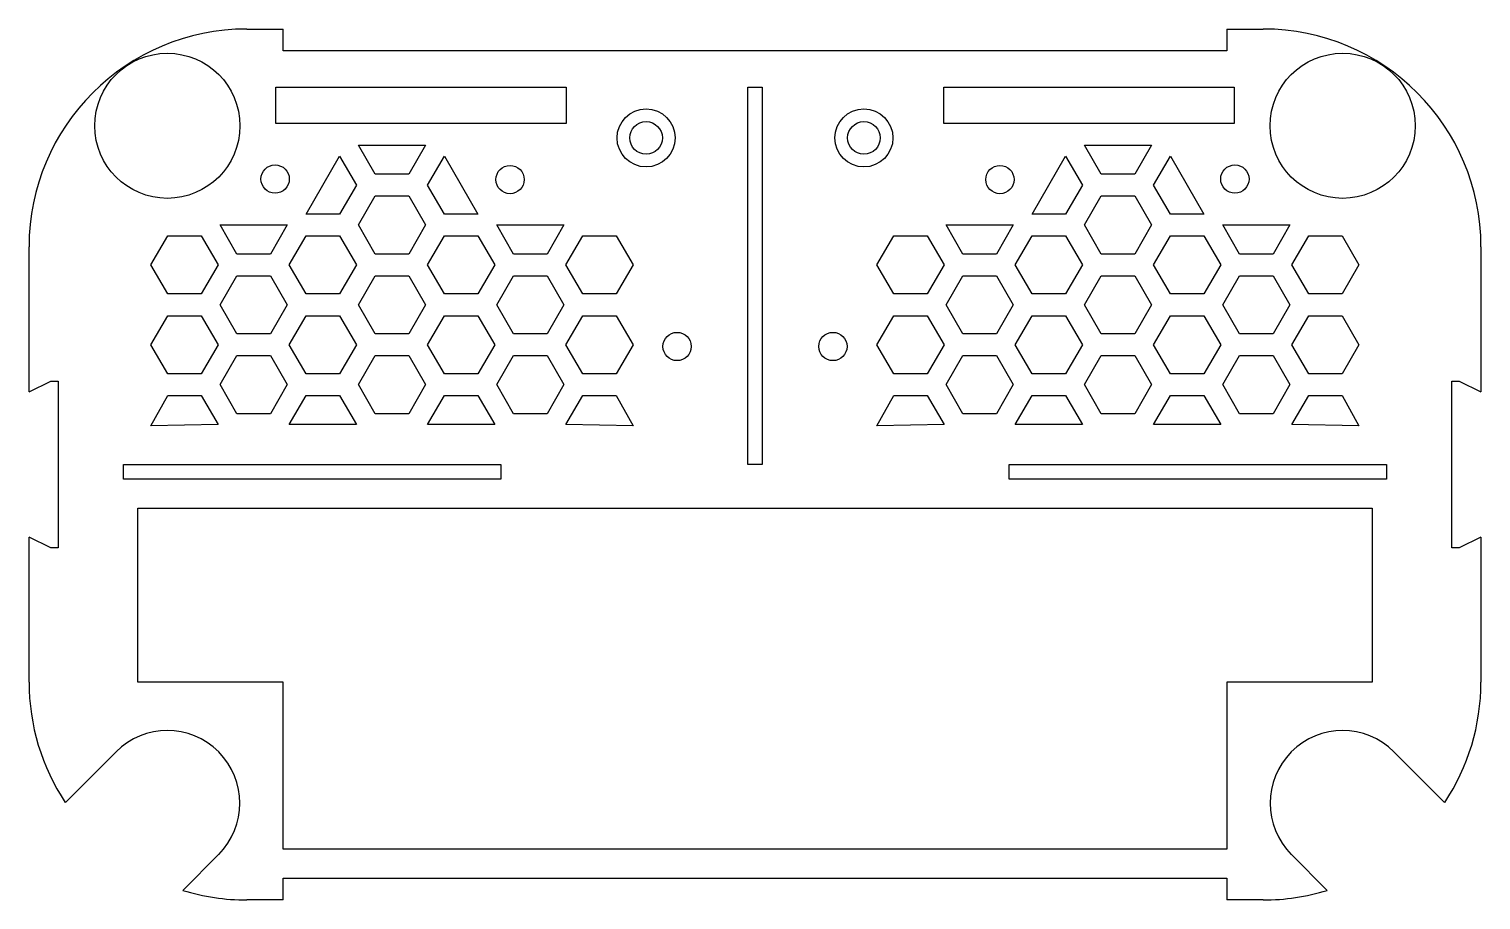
# Model space of a CAD drawing. Header units: millimetres. Extents: x -100 to 100, y -60 to 60.
import ezdxf

# ---------------------------------------------------------------- set-up
doc = ezdxf.new("R2010")
doc.units = ezdxf.units.MM

msp = doc.modelspace()

# ---------------------------------------------------------------- linework, layer by layer
at = {"color": 7, "linetype": 'Continuous', "lineweight": 25}
for p, q in [((-70, 60), (-65, 60)), ((-65, 57), (-65, 60)), ((65, 60), (65, 57)), ((65, 60), (70, 60)), ((65, 57), (-65, 57)), ((-66, 52), (-26, 52)), ((-66, 47), (-66, 52)), ((-26, 52), (-26, 47)), ((-1, 52), (1, 52)), ((-1, 0), (-1, 52)), ((1, 52), (1, 0)), ((26, 47), (26, 52)), ((26, 52), (66, 52)), ((66, 52), (66, 47)), ((-26, 47), (-66, 47)), ((66, 47), (26, 47)), ((-54.62, 44), (-45.38, 44)), ((-52.31, 40), (-54.62, 44)), ((-45.38, 44), (-47.69, 40)), ((47.69, 40), (45.38, 44)), ((45.38, 44), (54.62, 44)), ((54.62, 44), (52.31, 40)), ((-61.84, 34.5), (-57.22, 42.5)), ((-57.22, 42.5), (-54.91, 38.5)), ((-45.09, 38.5), (-42.78, 42.5)), ((-42.78, 42.5), (-38.16, 34.5)), ((38.16, 34.5), (42.78, 42.5)), ((42.78, 42.5), (45.09, 38.5)), ((54.91, 38.5), (57.22, 42.5)), ((57.22, 42.5), (61.84, 34.5)), ((-47.69, 40), (-52.31, 40)), ((52.31, 40), (47.69, 40)), ((-54.91, 38.5), (-57.22, 34.5)), ((-42.78, 34.5), (-45.09, 38.5)), ((45.09, 38.5), (42.78, 34.5)), ((57.22, 34.5), (54.91, 38.5)), ((-54.62, 33), (-52.31, 37)), ((-52.31, 37), (-47.69, 37)), ((-47.69, 37), (-45.38, 33)), ((45.38, 33), (47.69, 37)), ((47.69, 37), (52.31, 37)), ((52.31, 37), (54.62, 33)), ((-57.22, 34.5), (-61.84, 34.5)), ((-38.16, 34.5), (-42.78, 34.5)), ((42.78, 34.5), (38.16, 34.5)), ((61.84, 34.5), (57.22, 34.5)), ((-73.67, 33), (-64.43, 33)), ((-71.36, 29), (-73.67, 33)), ((-64.43, 33), (-66.74, 29)), ((-52.31, 29), (-54.62, 33)), ((-45.38, 33), (-47.69, 29)), ((-35.57, 33), (-26.33, 33)), ((-33.26, 29), (-35.57, 33)), ((-26.33, 33), (-28.64, 29)), ((26.33, 33), (35.57, 33)), ((28.64, 29), (26.33, 33)), ((35.57, 33), (33.26, 29)), ((47.69, 29), (45.38, 33)), ((54.62, 33), (52.31, 29)), ((64.43, 33), (73.67, 33)), ((66.74, 29), (64.43, 33)), ((73.67, 33), (71.36, 29)), ((-100, 10), (-100, 30)), ((-83.2, 27.5), (-80.89, 31.5)), ((-80.89, 31.5), (-76.27, 31.5)), ((-76.27, 31.5), (-73.96, 27.5)), ((-64.15, 27.5), (-61.84, 31.5)), ((-61.84, 31.5), (-57.22, 31.5)), ((-57.22, 31.5), (-54.91, 27.5)), ((-45.09, 27.5), (-42.78, 31.5)), ((-42.78, 31.5), (-38.16, 31.5)), ((-38.16, 31.5), (-35.85, 27.5)), ((-26.04, 27.5), (-23.73, 31.5)), ((-23.73, 31.5), (-19.11, 31.5)), ((-19.11, 31.5), (-16.8, 27.5)), ((16.8, 27.5), (19.11, 31.5)), ((19.11, 31.5), (23.73, 31.5)), ((23.73, 31.5), (26.04, 27.5)), ((35.85, 27.5), (38.16, 31.5)), ((38.16, 31.5), (42.78, 31.5)), ((42.78, 31.5), (45.09, 27.5)), ((54.91, 27.5), (57.22, 31.5)), ((57.22, 31.5), (61.84, 31.5)), ((61.84, 31.5), (64.15, 27.5)), ((73.96, 27.5), (76.27, 31.5)), ((76.27, 31.5), (80.89, 31.5)), ((80.89, 31.5), (83.2, 27.5)), ((100, 30), (100, 10)), ((-66.74, 29), (-71.36, 29)), ((-47.69, 29), (-52.31, 29)), ((-28.64, 29), (-33.26, 29)), ((33.26, 29), (28.64, 29)), ((52.31, 29), (47.69, 29)), ((71.36, 29), (66.74, 29)), ((-80.89, 23.5), (-83.2, 27.5)), ((-73.96, 27.5), (-76.27, 23.5)), ((-73.67, 22), (-71.36, 26)), ((-71.36, 26), (-66.74, 26)), ((-66.74, 26), (-64.43, 22)), ((-61.84, 23.5), (-64.15, 27.5)), ((-54.91, 27.5), (-57.22, 23.5)), ((-54.62, 22), (-52.31, 26)), ((-52.31, 26), (-47.69, 26)), ((-47.69, 26), (-45.38, 22)), ((-42.78, 23.5), (-45.09, 27.5)), ((-35.85, 27.5), (-38.16, 23.5)), ((-35.57, 22), (-33.26, 26)), ((-33.26, 26), (-28.64, 26)), ((-28.64, 26), (-26.33, 22)), ((-23.73, 23.5), (-26.04, 27.5)), ((-16.8, 27.5), (-19.11, 23.5)), ((19.11, 23.5), (16.8, 27.5)), ((26.04, 27.5), (23.73, 23.5)), ((26.33, 22), (28.64, 26)), ((28.64, 26), (33.26, 26)), ((33.26, 26), (35.57, 22)), ((38.16, 23.5), (35.85, 27.5)), ((45.09, 27.5), (42.78, 23.5)), ((45.38, 22), (47.69, 26)), ((47.69, 26), (52.31, 26)), ((52.31, 26), (54.62, 22)), ((57.22, 23.5), (54.91, 27.5)), ((64.15, 27.5), (61.84, 23.5)), ((64.43, 22), (66.74, 26)), ((66.74, 26), (71.36, 26)), ((71.36, 26), (73.67, 22)), ((76.27, 23.5), (73.96, 27.5)), ((83.2, 27.5), (80.89, 23.5)), ((-76.27, 23.5), (-80.89, 23.5)), ((-71.36, 18), (-73.67, 22)), ((-64.43, 22), (-66.74, 18)), ((-57.22, 23.5), (-61.84, 23.5)), ((-52.31, 18), (-54.62, 22)), ((-45.38, 22), (-47.69, 18)), ((-38.16, 23.5), (-42.78, 23.5)), ((-33.26, 18), (-35.57, 22)), ((-26.33, 22), (-28.64, 18)), ((-19.11, 23.5), (-23.73, 23.5)), ((23.73, 23.5), (19.11, 23.5)), ((28.64, 18), (26.33, 22)), ((35.57, 22), (33.26, 18)), ((42.78, 23.5), (38.16, 23.5)), ((47.69, 18), (45.38, 22)), ((54.62, 22), (52.31, 18)), ((61.84, 23.5), (57.22, 23.5)), ((66.74, 18), (64.43, 22)), ((73.67, 22), (71.36, 18)), ((80.89, 23.5), (76.27, 23.5)), ((-83.2, 16.5), (-80.89, 20.5)), ((-80.89, 20.5), (-76.27, 20.5)), ((-76.27, 20.5), (-73.96, 16.5)), ((-64.15, 16.5), (-61.84, 20.5)), ((-61.84, 20.5), (-57.22, 20.5)), ((-57.22, 20.5), (-54.91, 16.5)), ((-45.09, 16.5), (-42.78, 20.5)), ((-42.78, 20.5), (-38.16, 20.5)), ((-38.16, 20.5), (-35.85, 16.5)), ((-26.04, 16.5), (-23.73, 20.5)), ((-23.73, 20.5), (-19.11, 20.5)), ((-19.11, 20.5), (-16.8, 16.5)), ((16.8, 16.5), (19.11, 20.5)), ((19.11, 20.5), (23.73, 20.5)), ((23.73, 20.5), (26.04, 16.5)), ((35.85, 16.5), (38.16, 20.5)), ((38.16, 20.5), (42.78, 20.5)), ((42.78, 20.5), (45.09, 16.5)), ((54.91, 16.5), (57.22, 20.5)), ((57.22, 20.5), (61.84, 20.5)), ((61.84, 20.5), (64.15, 16.5)), ((73.96, 16.5), (76.27, 20.5)), ((76.27, 20.5), (80.89, 20.5)), ((80.89, 20.5), (83.2, 16.5)), ((-66.74, 18), (-71.36, 18)), ((-47.69, 18), (-52.31, 18)), ((-28.64, 18), (-33.26, 18)), ((33.26, 18), (28.64, 18)), ((52.31, 18), (47.69, 18)), ((71.36, 18), (66.74, 18)), ((-80.89, 12.5), (-83.2, 16.5)), ((-73.96, 16.5), (-76.27, 12.5)), ((-61.84, 12.5), (-64.15, 16.5)), ((-54.91, 16.5), (-57.22, 12.5)), ((-42.78, 12.5), (-45.09, 16.5)), ((-35.85, 16.5), (-38.16, 12.5)), ((-23.73, 12.5), (-26.04, 16.5)), ((-16.8, 16.5), (-19.11, 12.5)), ((19.11, 12.5), (16.8, 16.5)), ((26.04, 16.5), (23.73, 12.5)), ((38.16, 12.5), (35.85, 16.5)), ((45.09, 16.5), (42.78, 12.5)), ((57.22, 12.5), (54.91, 16.5)), ((64.15, 16.5), (61.84, 12.5)), ((76.27, 12.5), (73.96, 16.5)), ((83.2, 16.5), (80.89, 12.5)), ((-73.67, 11), (-71.36, 15)), ((-71.36, 15), (-66.74, 15)), ((-66.74, 15), (-64.43, 11)), ((-54.62, 11), (-52.31, 15)), ((-52.31, 15), (-47.69, 15)), ((-47.69, 15), (-45.38, 11)), ((-35.57, 11), (-33.26, 15)), ((-33.26, 15), (-28.64, 15)), ((-28.64, 15), (-26.33, 11)), ((26.33, 11), (28.64, 15)), ((28.64, 15), (33.26, 15)), ((33.26, 15), (35.57, 11)), ((45.38, 11), (47.69, 15)), ((47.69, 15), (52.31, 15)), ((52.31, 15), (54.62, 11)), ((64.43, 11), (66.74, 15)), ((66.74, 15), (71.36, 15)), ((71.36, 15), (73.67, 11)), ((-76.27, 12.5), (-80.89, 12.5)), ((-57.22, 12.5), (-61.84, 12.5)), ((-38.16, 12.5), (-42.78, 12.5)), ((-19.11, 12.5), (-23.73, 12.5)), ((23.73, 12.5), (19.11, 12.5)), ((42.78, 12.5), (38.16, 12.5)), ((61.84, 12.5), (57.22, 12.5)), ((80.89, 12.5), (76.27, 12.5)), ((-100, 10), (-97, 11.5)), ((-97, 11.5), (-96, 11.5)), ((-96, 11.5), (-96, -11.5)), ((-71.36, 7), (-73.67, 11)), ((-64.43, 11), (-66.74, 7)), ((-52.31, 7), (-54.62, 11)), ((-45.38, 11), (-47.69, 7)), ((-33.26, 7), (-35.57, 11)), ((-26.33, 11), (-28.64, 7)), ((28.64, 7), (26.33, 11)), ((35.57, 11), (33.26, 7)), ((47.69, 7), (45.38, 11)), ((54.62, 11), (52.31, 7)), ((66.74, 7), (64.43, 11)), ((73.67, 11), (71.36, 7)), ((96, 11.5), (97, 11.5)), ((96, -11.5), (96, 11.5)), ((97, 11.5), (100, 10)), ((-83.2, 5.34), (-80.89, 9.5)), ((-80.89, 9.5), (-76.27, 9.5)), ((-76.27, 9.5), (-73.96, 5.5)), ((-64.15, 5.5), (-61.84, 9.5)), ((-61.84, 9.5), (-57.22, 9.5)), ((-57.22, 9.5), (-54.91, 5.5)), ((-45.09, 5.5), (-42.78, 9.5)), ((-42.78, 9.5), (-38.16, 9.5)), ((-38.16, 9.5), (-35.85, 5.5)), ((-26.04, 5.5), (-23.73, 9.5)), ((-23.73, 9.5), (-19.11, 9.5)), ((-19.11, 9.5), (-16.8, 5.34)), ((16.8, 5.34), (19.11, 9.5)), ((19.11, 9.5), (23.73, 9.5)), ((23.73, 9.5), (26.04, 5.5)), ((35.85, 5.5), (38.16, 9.5)), ((38.16, 9.5), (42.78, 9.5)), ((42.78, 9.5), (45.09, 5.5)), ((54.91, 5.5), (57.22, 9.5)), ((57.22, 9.5), (61.84, 9.5)), ((61.84, 9.5), (64.15, 5.5)), ((73.96, 5.5), (76.27, 9.5)), ((76.27, 9.5), (80.89, 9.5)), ((80.89, 9.5), (83.2, 5.34)), ((-66.74, 7), (-71.36, 7)), ((-47.69, 7), (-52.31, 7)), ((-28.64, 7), (-33.26, 7)), ((33.26, 7), (28.64, 7)), ((52.31, 7), (47.69, 7)), ((71.36, 7), (66.74, 7)), ((-73.96, 5.5), (-83.2, 5.34)), ((-54.91, 5.5), (-64.15, 5.5)), ((-35.85, 5.5), (-45.09, 5.5)), ((-16.8, 5.34), (-26.04, 5.5)), ((26.04, 5.5), (16.8, 5.34)), ((45.09, 5.5), (35.85, 5.5)), ((64.15, 5.5), (54.91, 5.5)), ((83.2, 5.34), (73.96, 5.5)), ((-87, 0), (-35, 0)), ((-87, -2), (-87, 0)), ((-35, 0), (-35, -2)), ((1, 0), (-1, 0)), ((35, -2), (35, 0)), ((35, 0), (87, 0)), ((87, 0), (87, -2)), ((-35, -2), (-87, -2)), ((87, -2), (35, -2)), ((-85, -6), (85, -6)), ((-85, -30), (-85, -6)), ((85, -6), (85, -30)), ((-100, -30), (-100, -10)), ((-97, -11.5), (-100, -10)), ((100, -10), (97, -11.5)), ((100, -10), (100, -30)), ((-96, -11.5), (-97, -11.5)), ((97, -11.5), (96, -11.5)), ((-65, -30), (-85, -30)), ((-65, -53), (-65, -30)), ((65, -30), (65, -53)), ((85, -30), (65, -30)), ((-88.02, -39.6), (-95, -46.58)), ((88.02, -39.6), (95, -46.58)), ((-73.88, -53.74), (-78.81, -58.68)), ((65, -53), (-65, -53)), ((73.88, -53.74), (78.81, -58.68)), ((-65, -57), (65, -57)), ((-65, -60), (-65, -57)), ((65, -57), (65, -60)), ((-65, -60), (-70, -60)), ((70, -60), (65, -60))]:
    msp.add_line(p, q, dxfattribs=at)
for centre, radius in [((-80.95, 46.67), 10), ((80.95, 46.67), 10), ((-15, 45), 4), ((15, 45), 4), ((-15, 45), 2.25), ((15, 45), 2.25), ((-66.1, 39.33), 1.95), ((-33.74, 39.26), 1.95), ((33.74, 39.26), 1.95), ((66.1, 39.33), 1.95), ((-10.73, 16.26), 1.95), ((10.73, 16.26), 1.95)]:
    msp.add_circle(centre, radius, dxfattribs=at)
for centre, radius, start, end in [((-70, 30), 30, 90, 180), ((70, 30), 30, 0, 90), ((-70, -30), 30, 180, 213.553), ((70, -30), 30, 326.447, 0), ((-80.95, -46.67), 10, 315, 135), ((80.95, -46.67), 10, 45, 225), ((-70, -30), 30, 252.9179, 270), ((70, -30), 30, 270, 287.0821)]:
    msp.add_arc(centre, radius, start, end, dxfattribs=at)

doc.saveas('drawing.dxf')
